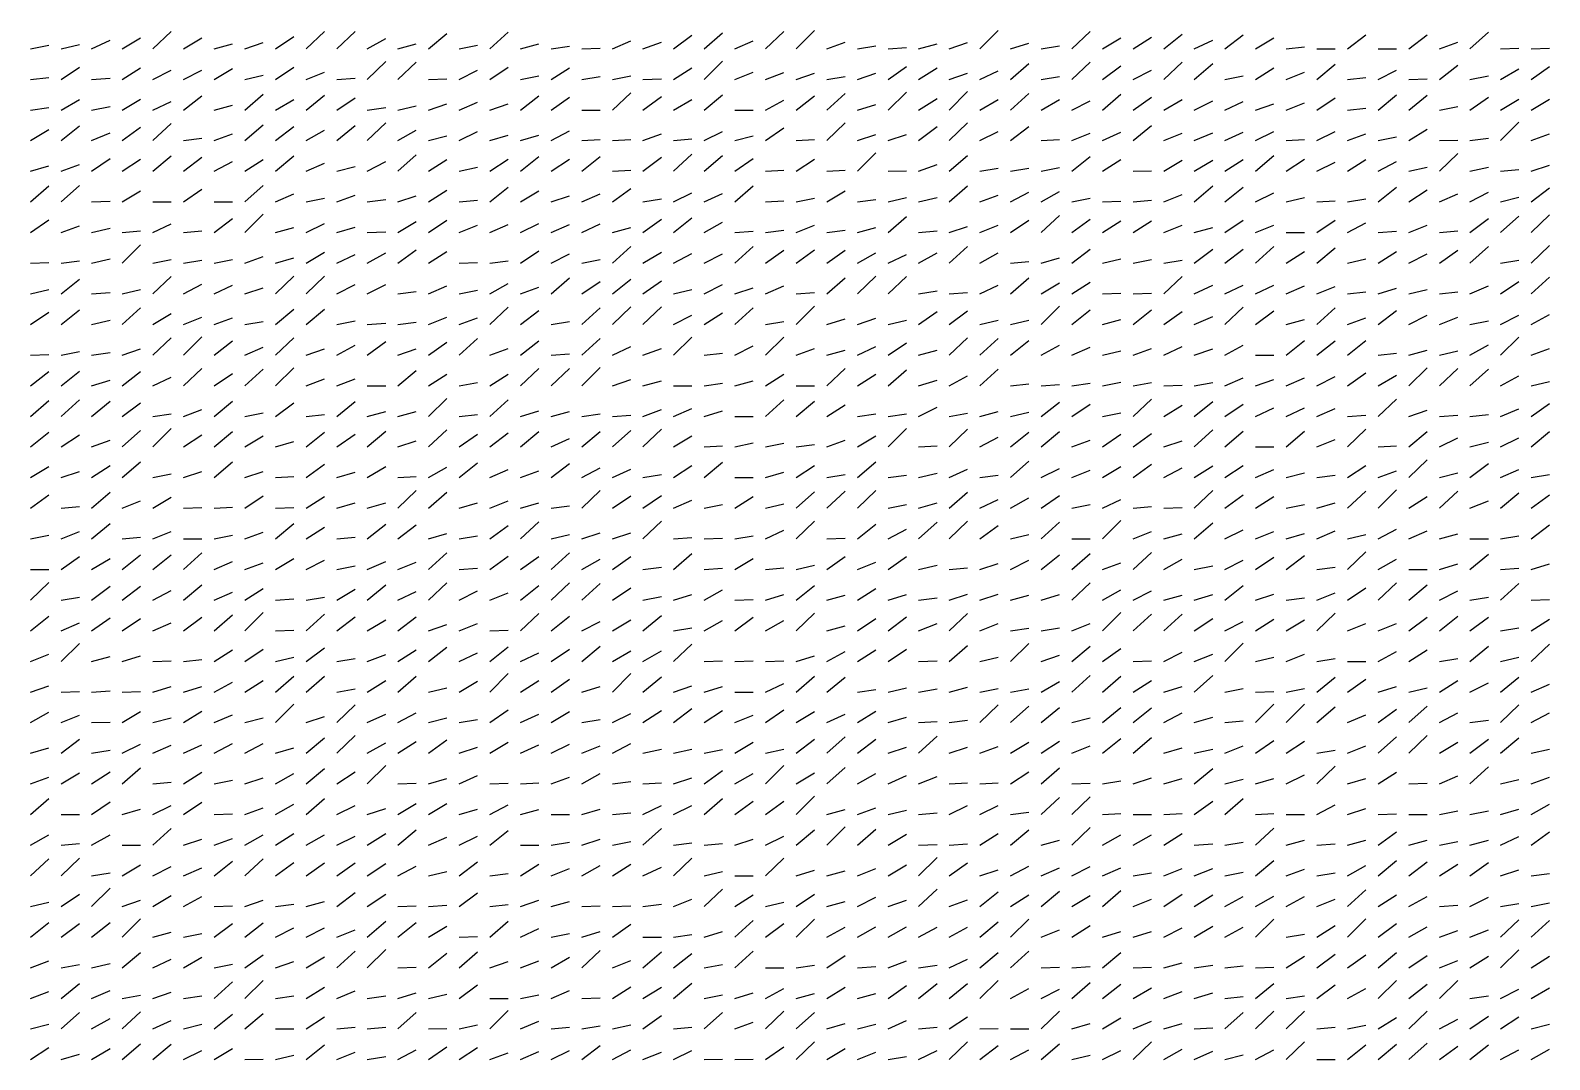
# Model space of a CAD drawing. Header units: metres. Extents: x -2 to 998, y 0 to 1382.
# Drawn here: x 245 to 493, y 0 to 168 of the extents above; entities that cross this region are included whole.
import ezdxf

# ---------------------------------------------------------------- set-up
doc = ezdxf.new("R2010")
doc.units = ezdxf.units.M

msp = doc.modelspace()

# ---------------------------------------------------------------- linework, layer by layer
for p, q in [((255, 165), (258, 166.4)), ((260, 165), (263, 166.8)), ((265, 165), (268, 167.8)), ((270, 165), (273, 166.8)), ((285, 165), (288, 167)), ((290, 165), (293, 167.8)), ((295, 165), (298, 167.8)), ((300, 165), (303, 166.7)), ((310, 165), (313, 167.5)), ((320, 165), (323, 167.7)), ((340, 165), (343, 166.3)), ((350, 165), (353, 167.2)), ((355, 165), (358, 167.6)), ((360, 165), (363, 166.3)), ((365, 165), (368, 167.8)), ((370, 165), (373, 168)), ((400, 165), (403, 168)), ((415, 165), (418, 167.8)), ((420, 165), (423, 166.8)), ((425, 165), (428, 166.9)), ((430, 165), (433, 167.4)), ((435, 165), (438, 166.4)), ((440, 165), (443, 167.3)), ((445, 165), (448, 166.8)), ((460, 165), (463, 167.3)), ((470, 165), (473, 167.3)), ((480, 165), (483, 167.7)), ((245, 165), (248, 165.6)), ((250, 165), (253, 165.7)), ((275, 165), (278, 165.8)), ((280, 165), (283, 166)), ((305, 165), (308, 165.8)), ((315, 165), (318, 165.6)), ((325, 165), (328, 165.8)), ((330, 165), (333, 165.4)), ((335, 165), (338, 165.1)), ((345, 165), (348, 166.1)), ((375, 165), (378, 166.1)), ((380, 165), (383, 165.5)), ((385, 165), (388, 165.2)), ((390, 165), (393, 165.8)), ((395, 165), (398, 166)), ((405, 165), (408, 165.9)), ((410, 165), (413, 165.5)), ((450, 165), (453, 165.3)), ((455, 165), (458, 165)), ((465, 165), (468, 165)), ((475, 165), (478, 166.1)), ((485, 165), (488, 165.1)), ((490, 165), (493, 165.1)), ((250, 160), (253, 162)), ((260, 160), (263, 161.9)), ((265, 160), (268, 161.5)), ((270, 160), (273, 161.5)), ((275, 160), (278, 161.8)), ((285, 160), (288, 162)), ((290, 160), (293, 161.2)), ((300, 160), (303, 162.9)), ((305, 160), (308, 162.8)), ((315, 160), (318, 161.5)), ((320, 160), (323, 162)), ((330, 160), (333, 161.9)), ((350, 160), (353, 161.9)), ((355, 160), (358, 163)), ((360, 160), (363, 161.2)), ((385, 160), (388, 162.1)), ((390, 160), (393, 161.9)), ((400, 160), (403, 161.4)), ((405, 160), (408, 162.6)), ((415, 160), (418, 162.8)), ((420, 160), (423, 162.2)), ((425, 160), (428, 161.5)), ((430, 160), (433, 162.8)), ((435, 160), (438, 162.6)), ((445, 160), (448, 161.9)), ((450, 160), (453, 161.2)), ((455, 160), (458, 162.5)), ((465, 160), (468, 161.5)), ((475, 160), (478, 162.3)), ((485, 160), (488, 161.7)), ((490, 160), (493, 162.1)), ((245, 160), (248, 160.3)), ((255, 160), (258, 160.2)), ((280, 160), (283, 160.7)), ((295, 160), (298, 160.2)), ((310, 160), (313, 160.1)), ((325, 160), (328, 160.6)), ((335, 160), (338, 160.5)), ((340, 160), (343, 160.6)), ((345, 160), (348, 160.1)), ((365, 160), (368, 161.1)), ((370, 160), (373, 161)), ((375, 160), (378, 160.5)), ((380, 160), (383, 161)), ((395, 160), (398, 161)), ((410, 160), (413, 160.5)), ((440, 160), (443, 160.6)), ((460, 160), (463, 160.3)), ((470, 160), (473, 160.1)), ((480, 160), (483, 160.6)), ((250, 155), (253, 156.7)), ((260, 155), (263, 156.8)), ((265, 155), (268, 156.4)), ((270, 155), (273, 157.3)), ((280, 155), (283, 157.6)), ((285, 155), (288, 156.7)), ((290, 155), (293, 157.4)), ((295, 155), (298, 157)), ((315, 155), (318, 156.3)), ((325, 155), (328, 157.3)), ((330, 155), (333, 157.1)), ((340, 155), (343, 157.8)), ((345, 155), (348, 157.2)), ((350, 155), (353, 156.7)), ((355, 155), (358, 157.5)), ((365, 155), (368, 156.6)), ((370, 155), (373, 157.3)), ((375, 155), (378, 157.7)), ((385, 155), (388, 157.9)), ((390, 155), (393, 156.9)), ((395, 155), (398, 158)), ((400, 155), (403, 156.7)), ((405, 155), (408, 157.7)), ((410, 155), (413, 156.7)), ((415, 155), (418, 156.5)), ((420, 155), (423, 157.6)), ((425, 155), (428, 157.1)), ((430, 155), (433, 156.7)), ((435, 155), (438, 156.5)), ((440, 155), (443, 156.4)), ((455, 155), (458, 157)), ((465, 155), (468, 157.5)), ((470, 155), (473, 157.4)), ((480, 155), (483, 157.1)), ((485, 155), (488, 156.8)), ((490, 155), (493, 156.8)), ((245, 155), (248, 155.4)), ((255, 155), (258, 155.6)), ((275, 155), (278, 155.8)), ((300, 155), (303, 155.4)), ((305, 155), (308, 155.7)), ((310, 155), (313, 156)), ((320, 155), (323, 156)), ((335, 155), (338, 155)), ((360, 155), (363, 155)), ((380, 155), (383, 155.9)), ((445, 155), (448, 156)), ((450, 155), (453, 156.2)), ((460, 155), (463, 155.3)), ((475, 155), (478, 155.6)), ((245, 150), (248, 151.8)), ((250, 150), (253, 152.4)), ((255, 150), (258, 151.3)), ((260, 150), (263, 152.2)), ((265, 150), (268, 152.8)), ((280, 150), (283, 152.6)), ((285, 150), (288, 152.3)), ((290, 150), (293, 151.7)), ((295, 150), (298, 152.5)), ((300, 150), (303, 152.9)), ((305, 150), (308, 151.7)), ((315, 150), (318, 151.5)), ((330, 150), (333, 151.6)), ((355, 150), (358, 151.5)), ((365, 150), (368, 152.1)), ((375, 150), (378, 152.9)), ((390, 150), (393, 152.3)), ((395, 150), (398, 152.9)), ((400, 150), (403, 151.5)), ((405, 150), (408, 152.3)), ((420, 150), (423, 151.4)), ((425, 150), (428, 152.5)), ((435, 150), (438, 151.3)), ((440, 150), (443, 151.4)), ((445, 150), (448, 151.5)), ((455, 150), (458, 151.5)), ((470, 150), (473, 151.9)), ((485, 150), (488, 153)), ((270, 150), (273, 150.4)), ((275, 150), (278, 151.1)), ((310, 150), (313, 150.8)), ((320, 150), (323, 150.9)), ((325, 150), (328, 150.9)), ((335, 150), (338, 150.2)), ((340, 150), (343, 150.2)), ((345, 150), (348, 151.1)), ((350, 150), (353, 150.3)), ((360, 150), (363, 150.8)), ((370, 150), (373, 150.2)), ((380, 150), (383, 151)), ((385, 150), (388, 151)), ((410, 150), (413, 150.2)), ((415, 150), (418, 151.2)), ((430, 150), (433, 151.2)), ((450, 150), (453, 150.2)), ((460, 150), (463, 151.1)), ((465, 150), (468, 150.6)), ((475, 150), (478, 150.1)), ((480, 150), (483, 150.4)), ((490, 150), (493, 151.1)), ((255, 145), (258, 147.1)), ((260, 145), (263, 147)), ((265, 145), (268, 147.5)), ((270, 145), (273, 147.3)), ((275, 145), (278, 146.6)), ((280, 145), (283, 146.9)), ((285, 145), (288, 147.5)), ((300, 145), (303, 146.6)), ((305, 145), (308, 147.7)), ((310, 145), (313, 146.9)), ((320, 145), (323, 147)), ((325, 145), (328, 147.4)), ((330, 145), (333, 147)), ((335, 145), (338, 147.4)), ((345, 145), (348, 147.3)), ((350, 145), (353, 147.8)), ((355, 145), (358, 147.6)), ((360, 145), (363, 147.1)), ((370, 145), (373, 147)), ((380, 145), (383, 148)), ((395, 145), (398, 147.6)), ((415, 145), (418, 147.4)), ((420, 145), (423, 146.9)), ((430, 145), (433, 146.8)), ((435, 145), (438, 146.8)), ((440, 145), (443, 146.9)), ((445, 145), (448, 147.6)), ((450, 145), (453, 147)), ((455, 145), (458, 146.5)), ((460, 145), (463, 146.9)), ((465, 145), (468, 146.6)), ((475, 145), (478, 147.9)), ((245, 145), (248, 145.9)), ((250, 145), (253, 146.1)), ((290, 145), (293, 146.3)), ((295, 145), (298, 145.8)), ((315, 145), (318, 145.7)), ((340, 145), (343, 145.2)), ((365, 145), (368, 145.2)), ((375, 145), (378, 145.2)), ((385, 145), (388, 145.1)), ((390, 145), (393, 146.1)), ((400, 145), (403, 145.5)), ((405, 145), (408, 145.5)), ((410, 145), (413, 145.6)), ((425, 145), (428, 145.1)), ((470, 145), (473, 145.7)), ((480, 145), (483, 145.7)), ((485, 145), (488, 145.3)), ((490, 145), (493, 146)), ((245, 140), (248, 142.6)), ((250, 140), (253, 142.7)), ((260, 140), (263, 141.8)), ((270, 140), (273, 142.1)), ((280, 140), (283, 142.7)), ((310, 140), (313, 141.9)), ((320, 140), (323, 142.4)), ((325, 140), (328, 141.8)), ((340, 140), (343, 142.2)), ((350, 140), (353, 141.5)), ((355, 140), (358, 141.4)), ((360, 140), (363, 142.6)), ((375, 140), (378, 141.8)), ((395, 140), (398, 142.6)), ((405, 140), (408, 141.6)), ((410, 140), (413, 141.7)), ((435, 140), (438, 142.6)), ((440, 140), (443, 142.4)), ((445, 140), (448, 141.5)), ((465, 140), (468, 142.4)), ((470, 140), (473, 142)), ((480, 140), (483, 141.6)), ((490, 140), (493, 142.3)), ((255, 140), (258, 140.1)), ((265, 140), (268, 140)), ((275, 140), (278, 140)), ((285, 140), (288, 141.3)), ((290, 140), (293, 140.6)), ((295, 140), (298, 141.1)), ((300, 140), (303, 140.4)), ((305, 140), (308, 141)), ((315, 140), (318, 140.3)), ((330, 140), (333, 141)), ((335, 140), (338, 141.3)), ((345, 140), (348, 140.5)), ((365, 140), (368, 140.2)), ((370, 140), (373, 140.6)), ((380, 140), (383, 140.4)), ((385, 140), (388, 140.7)), ((390, 140), (393, 140.7)), ((400, 140), (403, 141.1)), ((415, 140), (418, 140.6)), ((420, 140), (423, 140.1)), ((425, 140), (428, 140.3)), ((430, 140), (433, 141.2)), ((450, 140), (453, 140.7)), ((455, 140), (458, 140.2)), ((460, 140), (463, 140.5)), ((475, 140), (478, 141.3)), ((485, 140), (488, 140.8)), ((245, 135), (248, 137.1)), ((265, 135), (268, 136.4)), ((275, 135), (278, 137.3)), ((280, 135), (283, 138)), ((290, 135), (293, 136.5)), ((305, 135), (308, 136.8)), ((310, 135), (313, 137)), ((325, 135), (328, 136.5)), ((335, 135), (338, 136.4)), ((345, 135), (348, 137.2)), ((350, 135), (353, 137.4)), ((355, 135), (358, 136.7)), ((385, 135), (388, 137.6)), ((405, 135), (408, 137)), ((410, 135), (413, 137.8)), ((415, 135), (418, 137.2)), ((420, 135), (423, 136.9)), ((425, 135), (428, 136.9)), ((440, 135), (443, 137)), ((455, 135), (458, 137)), ((460, 135), (463, 136.6)), ((480, 135), (483, 137.3)), ((485, 135), (488, 137.7)), ((490, 135), (493, 137.9)), ((250, 135), (253, 136.1)), ((255, 135), (258, 135.7)), ((260, 135), (263, 135.3)), ((270, 135), (273, 135.3)), ((285, 135), (288, 135.8)), ((295, 135), (298, 135.9)), ((300, 135), (303, 135.1)), ((315, 135), (318, 136.2)), ((320, 135), (323, 136.3)), ((330, 135), (333, 136.3)), ((340, 135), (343, 135.8)), ((360, 135), (363, 135.2)), ((365, 135), (368, 135.4)), ((370, 135), (373, 136.2)), ((375, 135), (378, 135.4)), ((380, 135), (383, 135.8)), ((390, 135), (393, 135.3)), ((395, 135), (398, 136)), ((400, 135), (403, 136.2)), ((430, 135), (433, 136.2)), ((435, 135), (438, 135.8)), ((445, 135), (448, 136.2)), ((450, 135), (453, 135)), ((465, 135), (468, 135.2)), ((470, 135), (473, 136.2)), ((475, 135), (478, 135.3)), ((260, 130), (263, 133)), ((290, 130), (293, 131.8)), ((300, 130), (303, 131.7)), ((305, 130), (308, 132.2)), ((310, 130), (313, 131.9)), ((325, 130), (328, 132)), ((330, 130), (333, 131.5)), ((340, 130), (343, 132.7)), ((345, 130), (348, 131.8)), ((350, 130), (353, 131.6)), ((355, 130), (358, 131.5)), ((360, 130), (363, 132.7)), ((365, 130), (368, 132.1)), ((370, 130), (373, 132.2)), ((375, 130), (378, 132.1)), ((380, 130), (383, 131.7)), ((390, 130), (393, 131.7)), ((395, 130), (398, 132.7)), ((400, 130), (403, 131.7)), ((415, 130), (418, 132.3)), ((435, 130), (438, 132.3)), ((440, 130), (443, 132.3)), ((445, 130), (448, 132.7)), ((450, 130), (453, 131.9)), ((455, 130), (458, 132.5)), ((465, 130), (468, 131.9)), ((470, 130), (473, 131.5)), ((475, 130), (478, 132.1)), ((480, 130), (483, 132.7)), ((490, 130), (493, 132.9)), ((245, 130), (248, 130.1)), ((250, 130), (253, 130.4)), ((255, 130), (258, 130.7)), ((265, 130), (268, 130.6)), ((270, 130), (273, 130.5)), ((275, 130), (278, 130.6)), ((280, 130), (283, 131.1)), ((285, 130), (288, 130.9)), ((295, 130), (298, 131.4)), ((315, 130), (318, 130.1)), ((320, 130), (323, 130.4)), ((335, 130), (338, 130.6)), ((385, 130), (388, 131.4)), ((405, 130), (408, 130.3)), ((410, 130), (413, 130.9)), ((420, 130), (423, 130.7)), ((425, 130), (428, 130.6)), ((430, 130), (433, 130.5)), ((460, 130), (463, 130.7)), ((485, 130), (488, 130.5)), ((250, 125), (253, 127.4)), ((265, 125), (268, 127.8)), ((270, 125), (273, 126.6)), ((285, 125), (288, 127.9)), ((290, 125), (293, 127.9)), ((295, 125), (298, 126.5)), ((300, 125), (303, 126.5)), ((320, 125), (323, 126.7)), ((330, 125), (333, 127.6)), ((335, 125), (338, 127)), ((340, 125), (343, 127.4)), ((345, 125), (348, 127.1)), ((355, 125), (358, 126.5)), ((375, 125), (378, 127.6)), ((380, 125), (383, 127.9)), ((385, 125), (388, 127.8)), ((405, 125), (408, 127.6)), ((410, 125), (413, 126.8)), ((415, 125), (418, 126.9)), ((430, 125), (433, 127.8)), ((485, 125), (488, 127)), ((490, 125), (493, 127.7)), ((245, 125), (248, 125.7)), ((255, 125), (258, 125.2)), ((260, 125), (263, 125.7)), ((275, 125), (278, 126.4)), ((280, 125), (283, 126)), ((305, 125), (308, 125.4)), ((310, 125), (313, 126.3)), ((315, 125), (318, 125.6)), ((325, 125), (328, 126.1)), ((350, 125), (353, 125.7)), ((360, 125), (363, 126)), ((365, 125), (368, 126.3)), ((370, 125), (373, 125.2)), ((390, 125), (393, 125.5)), ((395, 125), (398, 125.2)), ((400, 125), (403, 126.4)), ((420, 125), (423, 125.1)), ((425, 125), (428, 125.1)), ((435, 125), (438, 126.4)), ((440, 125), (443, 126.4)), ((445, 125), (448, 126.4)), ((450, 125), (453, 126.3)), ((455, 125), (458, 126.2)), ((460, 125), (463, 125.3)), ((465, 125), (468, 125.9)), ((470, 125), (473, 125.7)), ((475, 125), (478, 125.3)), ((480, 125), (483, 126.3)), ((245, 120), (248, 122)), ((250, 120), (253, 122.4)), ((260, 120), (263, 122.7)), ((265, 120), (268, 121.8)), ((285, 120), (288, 122.5)), ((290, 120), (293, 122.5)), ((320, 120), (323, 122.8)), ((325, 120), (328, 122.3)), ((335, 120), (338, 122.7)), ((340, 120), (343, 122.9)), ((345, 120), (348, 122.9)), ((355, 120), (358, 121.9)), ((360, 120), (363, 122.7)), ((370, 120), (373, 123)), ((390, 120), (393, 122.1)), ((395, 120), (398, 122.2)), ((410, 120), (413, 123)), ((415, 120), (418, 122.4)), ((425, 120), (428, 122.4)), ((430, 120), (433, 122.1)), ((440, 120), (443, 122.8)), ((445, 120), (448, 122.2)), ((455, 120), (458, 122.7)), ((465, 120), (468, 122.3)), ((490, 120), (493, 121.6)), ((255, 120), (258, 120.7)), ((270, 120), (273, 121.2)), ((275, 120), (278, 121.1)), ((280, 120), (283, 120.5)), ((295, 120), (298, 120.6)), ((300, 120), (303, 120.2)), ((305, 120), (308, 120.4)), ((310, 120), (313, 121.2)), ((315, 120), (318, 121.1)), ((330, 120), (333, 120.5)), ((350, 120), (353, 121.5)), ((365, 120), (368, 120.5)), ((375, 120), (378, 120.9)), ((380, 120), (383, 121)), ((385, 120), (388, 120.7)), ((400, 120), (403, 120.7)), ((405, 120), (408, 120.7)), ((420, 120), (423, 120.8)), ((435, 120), (438, 121.3)), ((450, 120), (453, 120.8)), ((460, 120), (463, 121.1)), ((470, 120), (473, 121.5)), ((475, 120), (478, 121.2)), ((480, 120), (483, 120.6)), ((485, 120), (488, 121.5)), ((265, 115), (268, 117.8)), ((270, 115), (273, 118)), ((275, 115), (278, 117.3)), ((285, 115), (288, 117.8)), ((295, 115), (298, 116.6)), ((300, 115), (303, 117.2)), ((310, 115), (313, 117.1)), ((315, 115), (318, 117.7)), ((325, 115), (328, 117.3)), ((335, 115), (338, 117.7)), ((350, 115), (353, 117.9)), ((365, 115), (368, 117.9)), ((385, 115), (388, 117)), ((395, 115), (398, 117.8)), ((400, 115), (403, 117.7)), ((405, 115), (408, 117.4)), ((410, 115), (413, 116.6)), ((440, 115), (443, 116.6)), ((450, 115), (453, 117.4)), ((455, 115), (458, 117.3)), ((460, 115), (463, 117.4)), ((480, 115), (483, 116.7)), ((485, 115), (488, 117.9)), ((245, 115), (248, 115.1)), ((250, 115), (253, 115.6)), ((255, 115), (258, 115.4)), ((260, 115), (263, 116)), ((280, 115), (283, 116.3)), ((290, 115), (293, 116)), ((305, 115), (308, 116)), ((320, 115), (323, 116.1)), ((330, 115), (333, 115.2)), ((340, 115), (343, 116.4)), ((345, 115), (348, 116.1)), ((355, 115), (358, 115.3)), ((360, 115), (363, 116.5)), ((370, 115), (373, 116.1)), ((375, 115), (378, 115.8)), ((380, 115), (383, 116.4)), ((390, 115), (393, 115.8)), ((415, 115), (418, 116.3)), ((420, 115), (423, 115.7)), ((425, 115), (428, 116.1)), ((430, 115), (433, 116.4)), ((435, 115), (438, 116)), ((445, 115), (448, 115)), ((465, 115), (468, 115.3)), ((470, 115), (473, 115.8)), ((475, 115), (478, 115.7)), ((490, 115), (493, 116.1)), ((245, 110), (248, 112.3)), ((250, 110), (253, 112.4)), ((260, 110), (263, 112.3)), ((270, 110), (273, 112.8)), ((275, 110), (278, 112)), ((280, 110), (283, 112.7)), ((285, 110), (288, 112.9)), ((305, 110), (308, 112.5)), ((310, 110), (313, 111.9)), ((320, 110), (323, 111.9)), ((325, 110), (328, 112.8)), ((330, 110), (333, 112.8)), ((335, 110), (338, 113)), ((365, 110), (368, 111.9)), ((375, 110), (378, 112.8)), ((380, 110), (383, 111.9)), ((385, 110), (388, 112.6)), ((395, 110), (398, 111.6)), ((400, 110), (403, 112.7)), ((460, 110), (463, 112.1)), ((465, 110), (468, 111.7)), ((470, 110), (473, 112.9)), ((475, 110), (478, 112.8)), ((480, 110), (483, 112.7)), ((485, 110), (488, 111.6)), ((255, 110), (258, 110.9)), ((265, 110), (268, 111.4)), ((290, 110), (293, 111.1)), ((295, 110), (298, 111.1)), ((300, 110), (303, 110)), ((315, 110), (318, 110.5)), ((340, 110), (343, 111)), ((345, 110), (348, 110.8)), ((350, 110), (353, 110)), ((355, 110), (358, 110.4)), ((360, 110), (363, 110.8)), ((370, 110), (373, 110)), ((390, 110), (393, 110.9)), ((405, 110), (408, 110.3)), ((410, 110), (413, 110.2)), ((415, 110), (418, 110.4)), ((420, 110), (423, 110.6)), ((425, 110), (428, 110.5)), ((430, 110), (433, 110.1)), ((435, 110), (438, 110.5)), ((440, 110), (443, 111.3)), ((445, 110), (448, 111)), ((450, 110), (453, 111.3)), ((455, 110), (458, 111.5)), ((490, 110), (493, 110.7)), ((245, 105), (248, 107.6)), ((250, 105), (253, 107.7)), ((255, 105), (258, 107.5)), ((260, 105), (263, 107.2)), ((275, 105), (278, 107.5)), ((285, 105), (288, 107.2)), ((295, 105), (298, 107.4)), ((310, 105), (313, 107.9)), ((320, 105), (323, 107.7)), ((365, 105), (368, 107.7)), ((370, 105), (373, 107.5)), ((375, 105), (378, 106.9)), ((410, 105), (413, 107.3)), ((415, 105), (418, 107)), ((425, 105), (428, 107.8)), ((430, 105), (433, 106.8)), ((435, 105), (438, 107.4)), ((440, 105), (443, 107)), ((465, 105), (468, 107.8)), ((490, 105), (493, 107.1)), ((265, 105), (268, 105.4)), ((270, 105), (273, 106.1)), ((280, 105), (283, 105.6)), ((290, 105), (293, 105.3)), ((300, 105), (303, 105.8)), ((305, 105), (308, 105.8)), ((315, 105), (318, 105.3)), ((325, 105), (328, 105.9)), ((330, 105), (333, 105.8)), ((335, 105), (338, 105.4)), ((340, 105), (343, 105.2)), ((345, 105), (348, 106.1)), ((350, 105), (353, 106.3)), ((355, 105), (358, 105.9)), ((360, 105), (363, 105)), ((380, 105), (383, 105.4)), ((385, 105), (388, 105.4)), ((390, 105), (393, 106.5)), ((395, 105), (398, 105.5)), ((400, 105), (403, 105.8)), ((405, 105), (408, 105.7)), ((420, 105), (423, 105.6)), ((445, 105), (448, 106.4)), ((450, 105), (453, 106.4)), ((455, 105), (458, 106.3)), ((460, 105), (463, 105.2)), ((470, 105), (473, 106)), ((475, 105), (478, 105.2)), ((480, 105), (483, 105.3)), ((485, 105), (488, 106.2)), ((245, 100), (248, 102.4)), ((250, 100), (253, 102)), ((260, 100), (263, 102.7)), ((265, 100), (268, 103)), ((270, 100), (273, 102)), ((275, 100), (278, 102.5)), ((280, 100), (283, 101.8)), ((290, 100), (293, 102.4)), ((295, 100), (298, 102.1)), ((300, 100), (303, 102.6)), ((310, 100), (313, 102.8)), ((315, 100), (318, 102.1)), ((320, 100), (323, 102.3)), ((325, 100), (328, 102.5)), ((335, 100), (338, 102.5)), ((340, 100), (343, 102.7)), ((345, 100), (348, 102.9)), ((350, 100), (353, 101.8)), ((380, 100), (383, 101.8)), ((385, 100), (388, 103)), ((395, 100), (398, 102.9)), ((405, 100), (408, 102.4)), ((410, 100), (413, 102.5)), ((420, 100), (423, 102.1)), ((425, 100), (428, 102.2)), ((435, 100), (438, 102.8)), ((440, 100), (443, 102.6)), ((450, 100), (453, 102.6)), ((460, 100), (463, 102.9)), ((470, 100), (473, 102.5)), ((490, 100), (493, 102.5)), ((255, 100), (258, 101.1)), ((285, 100), (288, 100.9)), ((305, 100), (308, 101)), ((330, 100), (333, 101.4)), ((355, 100), (358, 100.2)), ((360, 100), (363, 100.7)), ((365, 100), (368, 100.6)), ((370, 100), (373, 100.4)), ((375, 100), (378, 101.1)), ((390, 100), (393, 100.2)), ((400, 100), (403, 101.6)), ((415, 100), (418, 101.1)), ((430, 100), (433, 101)), ((445, 100), (448, 100)), ((455, 100), (458, 101.2)), ((465, 100), (468, 100.2)), ((475, 100), (478, 101.5)), ((480, 100), (483, 100.8)), ((485, 100), (488, 101.5)), ((245, 95), (248, 96.8)), ((255, 95), (258, 97)), ((260, 95), (263, 97.6)), ((275, 95), (278, 97.6)), ((290, 95), (293, 97.2)), ((300, 95), (303, 96.8)), ((315, 95), (318, 97.4)), ((330, 95), (333, 97.3)), ((350, 95), (353, 97)), ((355, 95), (358, 97.5)), ((370, 95), (373, 97)), ((380, 95), (383, 97.6)), ((405, 95), (408, 97.7)), ((420, 95), (423, 96.8)), ((425, 95), (428, 97.2)), ((435, 95), (438, 96.9)), ((440, 95), (443, 97)), ((460, 95), (463, 97)), ((470, 95), (473, 97.9)), ((480, 95), (483, 97.3)), ((250, 95), (253, 96)), ((265, 95), (268, 95.6)), ((270, 95), (273, 96)), ((280, 95), (283, 96)), ((285, 95), (288, 95.2)), ((295, 95), (298, 95.9)), ((305, 95), (308, 95.2)), ((310, 95), (313, 96.7)), ((320, 95), (323, 96.3)), ((325, 95), (328, 96.1)), ((335, 95), (338, 96.6)), ((340, 95), (343, 96.4)), ((345, 95), (348, 95.5)), ((360, 95), (363, 95)), ((365, 95), (368, 95.9)), ((375, 95), (378, 95.5)), ((385, 95), (388, 95.4)), ((390, 95), (393, 95.7)), ((395, 95), (398, 96.4)), ((400, 95), (403, 95.4)), ((410, 95), (413, 96.5)), ((415, 95), (418, 96.2)), ((430, 95), (433, 96.6)), ((445, 95), (448, 96.3)), ((450, 95), (453, 95.8)), ((455, 95), (458, 95.4)), ((465, 95), (468, 96.1)), ((475, 95), (478, 95.8)), ((485, 95), (488, 96.3)), ((490, 95), (493, 95.5)), ((245, 90), (248, 92.2)), ((255, 90), (258, 92.6)), ((265, 90), (268, 91.8)), ((280, 90), (283, 92)), ((290, 90), (293, 91.9)), ((305, 90), (308, 92.9)), ((310, 90), (313, 92.6)), ((335, 90), (338, 92.9)), ((340, 90), (343, 92)), ((345, 90), (348, 92.1)), ((360, 90), (363, 91.9)), ((370, 90), (373, 92.7)), ((375, 90), (378, 92.8)), ((380, 90), (383, 92.9)), ((395, 90), (398, 92.6)), ((410, 90), (413, 92.1)), ((435, 90), (438, 92.9)), ((440, 90), (443, 92.2)), ((445, 90), (448, 91.9)), ((460, 90), (463, 92.8)), ((465, 90), (468, 93)), ((470, 90), (473, 91.9)), ((475, 90), (478, 92.8)), ((485, 90), (488, 92.5)), ((490, 90), (493, 92.2)), ((250, 90), (253, 90.3)), ((260, 90), (263, 91.2)), ((270, 90), (273, 90.1)), ((275, 90), (278, 90.2)), ((285, 90), (288, 90.1)), ((295, 90), (298, 90.9)), ((300, 90), (303, 90.9)), ((315, 90), (318, 90.9)), ((320, 90), (323, 91.2)), ((325, 90), (328, 90.9)), ((330, 90), (333, 90.4)), ((350, 90), (353, 91.3)), ((355, 90), (358, 90.6)), ((365, 90), (368, 90.7)), ((385, 90), (388, 90.6)), ((390, 90), (393, 90.9)), ((400, 90), (403, 91.4)), ((405, 90), (408, 91.7)), ((415, 90), (418, 90.6)), ((420, 90), (423, 91.4)), ((425, 90), (428, 90.3)), ((430, 90), (433, 90.1)), ((450, 90), (453, 90.6)), ((455, 90), (458, 90.9)), ((480, 90), (483, 91.2)), ((255, 85), (258, 87.5)), ((285, 85), (288, 87.5)), ((290, 85), (293, 86.9)), ((300, 85), (303, 87.4)), ((305, 85), (308, 87.3)), ((320, 85), (323, 87.2)), ((325, 85), (328, 87.8)), ((345, 85), (348, 87.9)), ((370, 85), (373, 87.9)), ((380, 85), (383, 87.4)), ((390, 85), (393, 87.7)), ((395, 85), (398, 87.9)), ((400, 85), (403, 87.2)), ((410, 85), (413, 87.7)), ((420, 85), (423, 88)), ((435, 85), (438, 87.6)), ((490, 85), (493, 87.3)), ((245, 85), (248, 85.6)), ((250, 85), (253, 86.2)), ((260, 85), (263, 85.3)), ((265, 85), (268, 86.2)), ((270, 85), (273, 85)), ((275, 85), (278, 85.6)), ((280, 85), (283, 86.1)), ((295, 85), (298, 85.3)), ((310, 85), (313, 85.9)), ((315, 85), (318, 85.5)), ((330, 85), (333, 85.7)), ((335, 85), (338, 86)), ((340, 85), (343, 86)), ((350, 85), (353, 85.2)), ((355, 85), (358, 85.1)), ((360, 85), (363, 85.5)), ((365, 85), (368, 86.4)), ((375, 85), (378, 85.1)), ((385, 85), (388, 86.6)), ((405, 85), (408, 85.7)), ((415, 85), (418, 85)), ((425, 85), (428, 86.2)), ((430, 85), (433, 85.8)), ((440, 85), (443, 86.5)), ((445, 85), (448, 86.2)), ((450, 85), (453, 85.9)), ((455, 85), (458, 86.3)), ((460, 85), (463, 85.7)), ((465, 85), (468, 86.6)), ((470, 85), (473, 86.3)), ((475, 85), (478, 85.8)), ((480, 85), (483, 85)), ((485, 85), (488, 85.5)), ((250, 80), (253, 82.1)), ((260, 80), (263, 82.4)), ((265, 80), (268, 82.4)), ((270, 80), (273, 82.7)), ((310, 80), (313, 82.7)), ((320, 80), (323, 82.2)), ((325, 80), (328, 82.1)), ((330, 80), (333, 82.7)), ((340, 80), (343, 82.1)), ((350, 80), (353, 82.6)), ((375, 80), (378, 82.1)), ((385, 80), (388, 82.1)), ((410, 80), (413, 82.4)), ((415, 80), (418, 82.6)), ((425, 80), (428, 82.8)), ((445, 80), (448, 82)), ((450, 80), (453, 82.3)), ((460, 80), (463, 82.9)), ((480, 80), (483, 82.5)), ((245, 80), (248, 80)), ((255, 80), (258, 81.8)), ((275, 80), (278, 81.3)), ((280, 80), (283, 81.1)), ((285, 80), (288, 81.8)), ((290, 80), (293, 81.5)), ((295, 80), (298, 80.6)), ((300, 80), (303, 81.3)), ((305, 80), (308, 81.2)), ((315, 80), (318, 80.2)), ((335, 80), (338, 81.7)), ((345, 80), (348, 80.4)), ((355, 80), (358, 80.2)), ((360, 80), (363, 81.8)), ((365, 80), (368, 80.3)), ((370, 80), (373, 80.7)), ((380, 80), (383, 81.2)), ((390, 80), (393, 80.7)), ((395, 80), (398, 80.3)), ((400, 80), (403, 81)), ((405, 80), (408, 81.5)), ((420, 80), (423, 81.1)), ((430, 80), (433, 81.7)), ((435, 80), (438, 80.6)), ((440, 80), (443, 81.5)), ((455, 80), (458, 80.4)), ((465, 80), (468, 81.7)), ((470, 80), (473, 80)), ((475, 80), (478, 80.9)), ((485, 80), (488, 80.2)), ((490, 80), (493, 80.9)), ((245, 75), (248, 77.9)), ((255, 75), (258, 77.3)), ((260, 75), (263, 77.3)), ((270, 75), (273, 77.5)), ((280, 75), (283, 76.9)), ((300, 75), (303, 77.5)), ((310, 75), (313, 77.8)), ((325, 75), (328, 77.4)), ((330, 75), (333, 77.8)), ((335, 75), (338, 77.7)), ((340, 75), (343, 77)), ((370, 75), (373, 77.4)), ((380, 75), (383, 76.9)), ((415, 75), (418, 77.8)), ((440, 75), (443, 77.4)), ((460, 75), (463, 77)), ((465, 75), (468, 77.8)), ((470, 75), (473, 77.5)), ((485, 75), (488, 77.7)), ((250, 75), (253, 75.5)), ((265, 75), (268, 76.6)), ((275, 75), (278, 76.3)), ((285, 75), (288, 75.2)), ((290, 75), (293, 75.5)), ((295, 75), (298, 76.8)), ((305, 75), (308, 76.4)), ((315, 75), (318, 76.5)), ((320, 75), (323, 76.2)), ((345, 75), (348, 75.6)), ((350, 75), (353, 75.9)), ((355, 75), (358, 76.7)), ((360, 75), (363, 75.1)), ((365, 75), (368, 75.9)), ((375, 75), (378, 75.8)), ((385, 75), (388, 75.9)), ((390, 75), (393, 75.4)), ((395, 75), (398, 76)), ((400, 75), (403, 76)), ((405, 75), (408, 75.8)), ((410, 75), (413, 75.9)), ((420, 75), (423, 76.7)), ((425, 75), (428, 76.5)), ((430, 75), (433, 75.8)), ((435, 75), (438, 75.9)), ((445, 75), (448, 76)), ((450, 75), (453, 75.4)), ((455, 75), (458, 76.2)), ((475, 75), (478, 76.5)), ((480, 75), (483, 75.5)), ((490, 75), (493, 75.1)), ((245, 70), (248, 72.4)), ((255, 70), (258, 72.1)), ((260, 70), (263, 72)), ((270, 70), (273, 72.2)), ((275, 70), (278, 72.6)), ((280, 70), (283, 73)), ((290, 70), (293, 72.7)), ((295, 70), (298, 72.3)), ((305, 70), (308, 72.3)), ((325, 70), (328, 72.8)), ((330, 70), (333, 72.4)), ((345, 70), (348, 72.5)), ((360, 70), (363, 72.2)), ((370, 70), (373, 72.9)), ((380, 70), (383, 72)), ((385, 70), (388, 72.3)), ((395, 70), (398, 72.8)), ((420, 70), (423, 73)), ((425, 70), (428, 72.7)), ((430, 70), (433, 72.7)), ((435, 70), (438, 72)), ((455, 70), (458, 72.9)), ((470, 70), (473, 72.2)), ((475, 70), (478, 72.4)), ((480, 70), (483, 72.2)), ((250, 70), (253, 71.3)), ((265, 70), (268, 71.3)), ((285, 70), (288, 70.1)), ((300, 70), (303, 71.8)), ((310, 70), (313, 71)), ((315, 70), (318, 71.2)), ((320, 70), (323, 70.1)), ((335, 70), (338, 71.5)), ((340, 70), (343, 71.8)), ((350, 70), (353, 70.5)), ((355, 70), (358, 71.7)), ((365, 70), (368, 71.7)), ((375, 70), (378, 70.8)), ((390, 70), (393, 71.2)), ((400, 70), (403, 71.2)), ((405, 70), (408, 70.4)), ((410, 70), (413, 70.5)), ((415, 70), (418, 71.2)), ((440, 70), (443, 71.5)), ((445, 70), (448, 71.9)), ((450, 70), (453, 71.8)), ((460, 70), (463, 71.2)), ((465, 70), (468, 71.2)), ((485, 70), (488, 70.5)), ((490, 70), (493, 71.9)), ((250, 65), (253, 67.9)), ((280, 65), (283, 67)), ((290, 65), (293, 67.2)), ((310, 65), (313, 67.3)), ((320, 65), (323, 67.4)), ((330, 65), (333, 67)), ((335, 65), (338, 67.5)), ((350, 65), (353, 67.8)), ((385, 65), (388, 67)), ((395, 65), (398, 67.6)), ((405, 65), (408, 67.9)), ((415, 65), (418, 67.5)), ((420, 65), (423, 67.1)), ((440, 65), (443, 68)), ((480, 65), (483, 67.5)), ((490, 65), (493, 67.8)), ((245, 65), (248, 66.2)), ((255, 65), (258, 65.8)), ((260, 65), (263, 65.9)), ((265, 65), (268, 65.1)), ((270, 65), (273, 65.3)), ((275, 65), (278, 66.9)), ((285, 65), (288, 65.7)), ((295, 65), (298, 65.5)), ((300, 65), (303, 66.1)), ((305, 65), (308, 66.9)), ((315, 65), (318, 66.4)), ((325, 65), (328, 66.4)), ((340, 65), (343, 66.7)), ((345, 65), (348, 66.7)), ((355, 65), (358, 65.1)), ((360, 65), (363, 65.1)), ((365, 65), (368, 65.1)), ((370, 65), (373, 65.9)), ((375, 65), (378, 66.6)), ((380, 65), (383, 66.9)), ((390, 65), (393, 65.1)), ((400, 65), (403, 65.7)), ((410, 65), (413, 66)), ((425, 65), (428, 65.1)), ((430, 65), (433, 66.5)), ((435, 65), (438, 66.2)), ((445, 65), (448, 65.7)), ((450, 65), (453, 66.2)), ((455, 65), (458, 65.5)), ((460, 65), (463, 65)), ((465, 65), (468, 66.6)), ((470, 65), (473, 66.9)), ((475, 65), (478, 65.5)), ((485, 65), (488, 65.7)), ((285, 60), (288, 62.6)), ((290, 60), (293, 62.6)), ((305, 60), (308, 62.6)), ((320, 60), (323, 63)), ((330, 60), (333, 62.1)), ((340, 60), (343, 63)), ((345, 60), (348, 62.5)), ((370, 60), (373, 62.6)), ((375, 60), (378, 62.4)), ((415, 60), (418, 62.7)), ((420, 60), (423, 62.6)), ((435, 60), (438, 62.7)), ((455, 60), (458, 62.4)), ((460, 60), (463, 62.1)), ((485, 60), (488, 62.4)), ((245, 60), (248, 61)), ((250, 60), (253, 60.1)), ((255, 60), (258, 60.2)), ((260, 60), (263, 60.1)), ((265, 60), (268, 60.9)), ((270, 60), (273, 60.9)), ((275, 60), (278, 61.6)), ((280, 60), (283, 61.9)), ((295, 60), (298, 60.5)), ((300, 60), (303, 61.9)), ((310, 60), (313, 60.7)), ((315, 60), (318, 61.8)), ((325, 60), (328, 61.9)), ((335, 60), (338, 60.9)), ((350, 60), (353, 61)), ((355, 60), (358, 60.9)), ((360, 60), (363, 60)), ((365, 60), (368, 61.4)), ((380, 60), (383, 60.4)), ((385, 60), (388, 60.7)), ((390, 60), (393, 60.5)), ((395, 60), (398, 60.8)), ((400, 60), (403, 60.6)), ((405, 60), (408, 60.5)), ((410, 60), (413, 61.7)), ((425, 60), (428, 61.9)), ((430, 60), (433, 60.9)), ((440, 60), (443, 60.6)), ((445, 60), (448, 60.1)), ((450, 60), (453, 60.6)), ((465, 60), (468, 60.9)), ((470, 60), (473, 60.7)), ((475, 60), (478, 61.9)), ((480, 60), (483, 61.5)), ((490, 60), (493, 61.3)), ((285, 55), (288, 58)), ((295, 55), (298, 57.9)), ((320, 55), (323, 57.1)), ((350, 55), (353, 57.3)), ((365, 55), (368, 57.1)), ((400, 55), (403, 57.9)), ((405, 55), (408, 57.7)), ((410, 55), (413, 57.5)), ((420, 55), (423, 57.5)), ((425, 55), (428, 57.4)), ((445, 55), (448, 58)), ((450, 55), (453, 58)), ((455, 55), (458, 57.6)), ((465, 55), (468, 57.2)), ((470, 55), (473, 57.7)), ((485, 55), (488, 57.9)), ((245, 55), (248, 56.7)), ((250, 55), (253, 56.2)), ((255, 55), (258, 55.1)), ((260, 55), (263, 56.8)), ((265, 55), (268, 55.8)), ((270, 55), (273, 56.9)), ((275, 55), (278, 56.3)), ((280, 55), (283, 55.8)), ((290, 55), (293, 56)), ((300, 55), (303, 56.4)), ((305, 55), (308, 56.6)), ((310, 55), (313, 55.8)), ((315, 55), (318, 55.5)), ((325, 55), (328, 56.4)), ((330, 55), (333, 56.8)), ((335, 55), (338, 55.5)), ((340, 55), (343, 56.5)), ((345, 55), (348, 57)), ((355, 55), (358, 57)), ((360, 55), (363, 56.2)), ((370, 55), (373, 56.8)), ((375, 55), (378, 56.4)), ((380, 55), (383, 56.9)), ((385, 55), (388, 55.9)), ((390, 55), (393, 55.2)), ((395, 55), (398, 55.4)), ((415, 55), (418, 55.8)), ((430, 55), (433, 56.6)), ((435, 55), (438, 55.9)), ((440, 55), (443, 55.3)), ((460, 55), (463, 56.3)), ((475, 55), (478, 56.6)), ((480, 55), (483, 55.4)), ((490, 55), (493, 56.6)), ((250, 50), (253, 52.3)), ((290, 50), (293, 52.5)), ((295, 50), (298, 52.9)), ((310, 50), (313, 52.2)), ((370, 50), (373, 52.3)), ((375, 50), (378, 52.7)), ((380, 50), (383, 52.3)), ((390, 50), (393, 52.8)), ((420, 50), (423, 52.4)), ((425, 50), (428, 52.6)), ((445, 50), (448, 52.1)), ((465, 50), (468, 52.7)), ((470, 50), (473, 52.9)), ((480, 50), (483, 52.3)), ((485, 50), (488, 52.5)), ((245, 50), (248, 50.9)), ((255, 50), (258, 50.5)), ((260, 50), (263, 51.5)), ((265, 50), (268, 51.3)), ((270, 50), (273, 51.4)), ((275, 50), (278, 51.6)), ((280, 50), (283, 51.6)), ((285, 50), (288, 50.9)), ((300, 50), (303, 51.7)), ((305, 50), (308, 51.9)), ((315, 50), (318, 51)), ((320, 50), (323, 51.8)), ((325, 50), (328, 51.4)), ((330, 50), (333, 51.5)), ((335, 50), (338, 51.2)), ((340, 50), (343, 51.6)), ((345, 50), (348, 50.7)), ((350, 50), (353, 50.7)), ((355, 50), (358, 50.6)), ((360, 50), (363, 51.8)), ((365, 50), (368, 50.7)), ((385, 50), (388, 51)), ((395, 50), (398, 51)), ((400, 50), (403, 51.1)), ((405, 50), (408, 51.8)), ((410, 50), (413, 52)), ((415, 50), (418, 51.2)), ((430, 50), (433, 50.9)), ((435, 50), (438, 50.7)), ((440, 50), (443, 51.2)), ((450, 50), (453, 52)), ((455, 50), (458, 50.5)), ((460, 50), (463, 51.2)), ((475, 50), (478, 51.8)), ((490, 50), (493, 50.7)), ((260, 45), (263, 47.6)), ((290, 45), (293, 47.5)), ((300, 45), (303, 48)), ((355, 45), (358, 47.2)), ((365, 45), (368, 48)), ((375, 45), (378, 47.7)), ((410, 45), (413, 47.6)), ((435, 45), (438, 47.5)), ((455, 45), (458, 47.9)), ((480, 45), (483, 47.8)), ((245, 45), (248, 46.1)), ((250, 45), (253, 46.8)), ((255, 45), (258, 47)), ((265, 45), (268, 45.3)), ((270, 45), (273, 46.9)), ((275, 45), (278, 45.6)), ((280, 45), (283, 46)), ((285, 45), (288, 46.7)), ((295, 45), (298, 47)), ((305, 45), (308, 45.1)), ((310, 45), (313, 45.9)), ((315, 45), (318, 46.4)), ((320, 45), (323, 45.1)), ((325, 45), (328, 45.2)), ((330, 45), (333, 46.1)), ((335, 45), (338, 46.7)), ((340, 45), (343, 45.4)), ((345, 45), (348, 45.2)), ((350, 45), (353, 46)), ((360, 45), (363, 46.7)), ((370, 45), (373, 46.8)), ((380, 45), (383, 46.7)), ((385, 45), (388, 46.4)), ((390, 45), (393, 46.2)), ((395, 45), (398, 45.2)), ((400, 45), (403, 45.2)), ((405, 45), (408, 47)), ((415, 45), (418, 45.1)), ((420, 45), (423, 45.5)), ((425, 45), (428, 46)), ((430, 45), (433, 45.9)), ((440, 45), (443, 45.8)), ((445, 45), (448, 45.9)), ((450, 45), (453, 46.5)), ((460, 45), (463, 45.9)), ((465, 45), (468, 46.9)), ((470, 45), (473, 45.1)), ((475, 45), (478, 46.3)), ((485, 45), (488, 45.7)), ((490, 45), (493, 46.1)), ((245, 40), (248, 42.6)), ((290, 40), (293, 42.6)), ((355, 40), (358, 42.6)), ((360, 40), (363, 42.2)), ((365, 40), (368, 42.2)), ((370, 40), (373, 43)), ((410, 40), (413, 42.8)), ((415, 40), (418, 42.9)), ((435, 40), (438, 42.2)), ((440, 40), (443, 42.6)), ((250, 40), (253, 40)), ((255, 40), (258, 42.1)), ((260, 40), (263, 40.9)), ((265, 40), (268, 41.5)), ((270, 40), (273, 42)), ((275, 40), (278, 40.1)), ((280, 40), (283, 41.1)), ((285, 40), (288, 41.7)), ((295, 40), (298, 41.5)), ((300, 40), (303, 41)), ((305, 40), (308, 41.8)), ((310, 40), (313, 41.8)), ((315, 40), (318, 40.9)), ((320, 40), (323, 41.6)), ((325, 40), (328, 40.8)), ((330, 40), (333, 40)), ((335, 40), (338, 40.9)), ((340, 40), (343, 40.3)), ((345, 40), (348, 41.5)), ((350, 40), (353, 41.5)), ((375, 40), (378, 40.8)), ((380, 40), (383, 41.1)), ((385, 40), (388, 40.7)), ((390, 40), (393, 40.3)), ((395, 40), (398, 41.5)), ((400, 40), (403, 41.5)), ((405, 40), (408, 40.4)), ((420, 40), (423, 40.2)), ((425, 40), (428, 40)), ((430, 40), (433, 40.2)), ((445, 40), (448, 40.2)), ((450, 40), (453, 40)), ((455, 40), (458, 41.6)), ((460, 40), (463, 41)), ((465, 40), (468, 40.1)), ((470, 40), (473, 40)), ((475, 40), (478, 40.6)), ((480, 40), (483, 40.6)), ((485, 40), (488, 40.9)), ((490, 40), (493, 41.7)), ((265, 35), (268, 37.7)), ((305, 35), (308, 37.5)), ((320, 35), (323, 37.4)), ((345, 35), (348, 37.7)), ((370, 35), (373, 37.5)), ((375, 35), (378, 38)), ((380, 35), (383, 37.6)), ((405, 35), (408, 37.5)), ((415, 35), (418, 37.9)), ((445, 35), (448, 37.8)), ((465, 35), (468, 37.2)), ((490, 35), (493, 37.2)), ((245, 35), (248, 36.7)), ((250, 35), (253, 35.3)), ((255, 35), (258, 36.7)), ((260, 35), (263, 35)), ((270, 35), (273, 36)), ((275, 35), (278, 36.1)), ((280, 35), (283, 36.7)), ((285, 35), (288, 36.9)), ((290, 35), (293, 36.7)), ((295, 35), (298, 36.5)), ((300, 35), (303, 36.9)), ((310, 35), (313, 36.3)), ((315, 35), (318, 36.5)), ((325, 35), (328, 35)), ((330, 35), (333, 35.5)), ((335, 35), (338, 36)), ((340, 35), (343, 35.6)), ((350, 35), (353, 35.4)), ((355, 35), (358, 35.3)), ((360, 35), (363, 36)), ((365, 35), (368, 36.5)), ((385, 35), (388, 36.8)), ((390, 35), (393, 35.1)), ((395, 35), (398, 35.2)), ((400, 35), (403, 36.9)), ((410, 35), (413, 35.8)), ((420, 35), (423, 36.7)), ((425, 35), (428, 36.7)), ((430, 35), (433, 36.9)), ((435, 35), (438, 35.2)), ((440, 35), (443, 35.5)), ((450, 35), (453, 35.8)), ((455, 35), (458, 35.2)), ((460, 35), (463, 35.8)), ((470, 35), (473, 35.8)), ((475, 35), (478, 35.6)), ((480, 35), (483, 35.8)), ((485, 35), (488, 36.4)), ((245, 30), (248, 32.8)), ((250, 30), (253, 32.9)), ((275, 30), (278, 32.4)), ((280, 30), (283, 32.8)), ((315, 30), (318, 32.3)), ((350, 30), (353, 32.9)), ((365, 30), (368, 32.9)), ((390, 30), (393, 33)), ((445, 30), (448, 32.5)), ((465, 30), (468, 32.5)), ((470, 30), (473, 32.3)), ((255, 30), (258, 30.5)), ((260, 30), (263, 31.8)), ((265, 30), (268, 31.5)), ((270, 30), (273, 31.3)), ((285, 30), (288, 32.2)), ((290, 30), (293, 32.1)), ((295, 30), (298, 32.1)), ((300, 30), (303, 32)), ((305, 30), (308, 31.6)), ((310, 30), (313, 30.7)), ((320, 30), (323, 30.4)), ((325, 30), (328, 31.9)), ((330, 30), (333, 31.2)), ((335, 30), (338, 31.7)), ((340, 30), (343, 31.9)), ((345, 30), (348, 31.4)), ((355, 30), (358, 30.7)), ((360, 30), (363, 30)), ((370, 30), (373, 30.9)), ((375, 30), (378, 30.8)), ((380, 30), (383, 31.2)), ((385, 30), (388, 31.8)), ((395, 30), (398, 32.1)), ((400, 30), (403, 31)), ((405, 30), (408, 31.6)), ((410, 30), (413, 31.3)), ((415, 30), (418, 31.5)), ((420, 30), (423, 31.3)), ((425, 30), (428, 30.5)), ((430, 30), (433, 31.2)), ((435, 30), (438, 31.2)), ((440, 30), (443, 30.6)), ((450, 30), (453, 31.1)), ((455, 30), (458, 30.5)), ((460, 30), (463, 31.7)), ((475, 30), (478, 31.9)), ((480, 30), (483, 32.2)), ((485, 30), (488, 31)), ((490, 30), (493, 30.4)), ((255, 25), (258, 28)), ((295, 25), (298, 27.3)), ((355, 25), (358, 27.8)), ((390, 25), (393, 27.8)), ((400, 25), (403, 27.4)), ((410, 25), (413, 27.5)), ((420, 25), (423, 27.6)), ((460, 25), (463, 27.7)), ((245, 25), (248, 25.7)), ((250, 25), (253, 27)), ((260, 25), (263, 26)), ((265, 25), (268, 26.8)), ((270, 25), (273, 26.6)), ((275, 25), (278, 25.1)), ((280, 25), (283, 26)), ((285, 25), (288, 25.4)), ((290, 25), (293, 25.8)), ((300, 25), (303, 27)), ((305, 25), (308, 25.1)), ((310, 25), (313, 25.2)), ((315, 25), (318, 27.2)), ((320, 25), (323, 25.3)), ((325, 25), (328, 26)), ((330, 25), (333, 25.8)), ((335, 25), (338, 25.1)), ((340, 25), (343, 25.1)), ((345, 25), (348, 25.4)), ((350, 25), (353, 26.2)), ((360, 25), (363, 26.9)), ((365, 25), (368, 25.7)), ((370, 25), (373, 27)), ((375, 25), (378, 25.8)), ((380, 25), (383, 26.5)), ((385, 25), (388, 26)), ((395, 25), (398, 26.1)), ((405, 25), (408, 26.9)), ((415, 25), (418, 26.8)), ((425, 25), (428, 26.2)), ((430, 25), (433, 27)), ((435, 25), (438, 26.9)), ((440, 25), (443, 26.6)), ((445, 25), (448, 26.7)), ((450, 25), (453, 26.6)), ((455, 25), (458, 26.2)), ((465, 25), (468, 26.9)), ((470, 25), (473, 26.6)), ((475, 25), (478, 25.2)), ((480, 25), (483, 26.5)), ((485, 25), (488, 25.5)), ((490, 25), (493, 25.6)), ((245, 20), (248, 22.4)), ((255, 20), (258, 22.4)), ((260, 20), (263, 23)), ((300, 20), (303, 22.6)), ((305, 20), (308, 22.4)), ((320, 20), (323, 22.6)), ((360, 20), (363, 22.7)), ((370, 20), (373, 22.9)), ((400, 20), (403, 22.5)), ((405, 20), (408, 22.9)), ((445, 20), (448, 22.9)), ((460, 20), (463, 23)), ((485, 20), (488, 22.8)), ((490, 20), (493, 22.7)), ((250, 20), (253, 22.2)), ((265, 20), (268, 20.8)), ((270, 20), (273, 20.6)), ((275, 20), (278, 22.2)), ((280, 20), (283, 22.3)), ((285, 20), (288, 21.5)), ((290, 20), (293, 21.5)), ((295, 20), (298, 21.2)), ((310, 20), (313, 21.8)), ((315, 20), (318, 20.1)), ((325, 20), (328, 21.4)), ((330, 20), (333, 20.6)), ((335, 20), (338, 20.9)), ((340, 20), (343, 22.1)), ((345, 20), (348, 20)), ((350, 20), (353, 20.4)), ((355, 20), (358, 20.9)), ((365, 20), (368, 22.2)), ((375, 20), (378, 21.6)), ((380, 20), (383, 21.7)), ((385, 20), (388, 21.7)), ((390, 20), (393, 21.6)), ((395, 20), (398, 21.6)), ((410, 20), (413, 21.2)), ((415, 20), (418, 21.9)), ((420, 20), (423, 20.9)), ((425, 20), (428, 20.9)), ((430, 20), (433, 21.5)), ((435, 20), (438, 21.8)), ((440, 20), (443, 21.6)), ((450, 20), (453, 20.5)), ((455, 20), (458, 21.9)), ((465, 20), (468, 22.2)), ((470, 20), (473, 21.7)), ((475, 20), (478, 21.1)), ((480, 20), (483, 21.2)), ((260, 15), (263, 17.5)), ((295, 15), (298, 17.7)), ((300, 15), (303, 18)), ((310, 15), (313, 17.4)), ((315, 15), (318, 17.6)), ((335, 15), (338, 17.8)), ((345, 15), (348, 17.6)), ((360, 15), (363, 17.7)), ((400, 15), (403, 17.5)), ((405, 15), (408, 17.7)), ((420, 15), (423, 17.5)), ((465, 15), (468, 17.5)), ((485, 15), (488, 17.9)), ((245, 15), (248, 16.1)), ((250, 15), (253, 15.5)), ((255, 15), (258, 15.7)), ((265, 15), (268, 16.4)), ((270, 15), (273, 16.7)), ((275, 15), (278, 15.6)), ((280, 15), (283, 17.1)), ((285, 15), (288, 16)), ((290, 15), (293, 16.8)), ((305, 15), (308, 15.1)), ((320, 15), (323, 16)), ((325, 15), (328, 16.1)), ((330, 15), (333, 16.7)), ((340, 15), (343, 16.2)), ((350, 15), (353, 17.3)), ((355, 15), (358, 15.5)), ((365, 15), (368, 15)), ((370, 15), (373, 15.4)), ((375, 15), (378, 17)), ((380, 15), (383, 15.2)), ((385, 15), (388, 16.1)), ((390, 15), (393, 15.4)), ((395, 15), (398, 16.4)), ((410, 15), (413, 15.1)), ((415, 15), (418, 15.2)), ((425, 15), (428, 15.1)), ((430, 15), (433, 15.8)), ((435, 15), (438, 15.4)), ((440, 15), (443, 15.3)), ((445, 15), (448, 15.1)), ((450, 15), (453, 16.9)), ((455, 15), (458, 17.2)), ((460, 15), (463, 17.1)), ((470, 15), (473, 17)), ((475, 15), (478, 16.2)), ((480, 15), (483, 16.9)), ((490, 15), (493, 16.9)), ((250, 10), (253, 12.4)), ((275, 10), (278, 12.7)), ((280, 10), (283, 12.9)), ((350, 10), (353, 12.5)), ((390, 10), (393, 12.4)), ((395, 10), (398, 12.4)), ((400, 10), (403, 12.9)), ((415, 10), (418, 12.6)), ((445, 10), (448, 12.4)), ((465, 10), (468, 12.9)), ((475, 10), (478, 12.9)), ((245, 10), (248, 11.1)), ((255, 10), (258, 11.3)), ((260, 10), (263, 10.5)), ((265, 10), (268, 11)), ((270, 10), (273, 10.4)), ((285, 10), (288, 10.4)), ((290, 10), (293, 11.8)), ((295, 10), (298, 11.2)), ((300, 10), (303, 10.4)), ((305, 10), (308, 10.9)), ((310, 10), (313, 10.7)), ((315, 10), (318, 12.2)), ((320, 10), (323, 10)), ((325, 10), (328, 10.6)), ((330, 10), (333, 11.3)), ((335, 10), (338, 10.1)), ((340, 10), (343, 11.9)), ((345, 10), (348, 11.8)), ((355, 10), (358, 10.6)), ((360, 10), (363, 10.9)), ((365, 10), (368, 11.6)), ((370, 10), (373, 10.8)), ((375, 10), (378, 11.8)), ((380, 10), (383, 10.8)), ((385, 10), (388, 12.1)), ((405, 10), (408, 11.6)), ((410, 10), (413, 11.5)), ((420, 10), (423, 12.3)), ((425, 10), (428, 11.7)), ((430, 10), (433, 11.1)), ((435, 10), (438, 10.9)), ((440, 10), (443, 10.3)), ((450, 10), (453, 10.4)), ((455, 10), (458, 12.2)), ((460, 10), (463, 11.6)), ((470, 10), (473, 12.3)), ((480, 10), (483, 10.4)), ((485, 10), (488, 11.5)), ((490, 10), (493, 11.7)), ((250, 5), (253, 7.7)), ((260, 5), (263, 7.8)), ((280, 5), (283, 7.5)), ((305, 5), (308, 7.7)), ((320, 5), (323, 8)), ((355, 5), (358, 7.7)), ((365, 5), (368, 7.9)), ((370, 5), (373, 7.7)), ((410, 5), (413, 7.9)), ((440, 5), (443, 7.7)), ((445, 5), (448, 7.9)), ((450, 5), (453, 7.9)), ((470, 5), (473, 7.9)), ((245, 5), (248, 5.8)), ((255, 5), (258, 6.7)), ((265, 5), (268, 6.4)), ((270, 5), (273, 5.8)), ((275, 5), (278, 7.4)), ((285, 5), (288, 5)), ((290, 5), (293, 7)), ((295, 5), (298, 5.3)), ((300, 5), (303, 5.3)), ((310, 5), (313, 5.1)), ((315, 5), (318, 5.7)), ((325, 5), (328, 6.3)), ((330, 5), (333, 5.3)), ((335, 5), (338, 5.5)), ((340, 5), (343, 5.7)), ((345, 5), (348, 7.2)), ((350, 5), (353, 5.3)), ((360, 5), (363, 6.1)), ((375, 5), (378, 5.9)), ((380, 5), (383, 5.8)), ((385, 5), (388, 6.4)), ((390, 5), (393, 5.3)), ((395, 5), (398, 7)), ((400, 5), (403, 5.1)), ((405, 5), (408, 5)), ((415, 5), (418, 5.9)), ((420, 5), (423, 6.8)), ((425, 5), (428, 6.3)), ((430, 5), (433, 5.9)), ((435, 5), (438, 5.2)), ((455, 5), (458, 5.3)), ((460, 5), (463, 5.6)), ((465, 5), (468, 6.9)), ((475, 5), (478, 6.6)), ((480, 5), (483, 7.1)), ((485, 5), (488, 7)), ((490, 5), (493, 5.8)), ((260, 0), (263, 2.6)), ((265, 0), (268, 2.5)), ((370, 0), (373, 2.9)), ((395, 0), (398, 2.9)), ((410, 0), (413, 2.6)), ((425, 0), (428, 2.9)), ((450, 0), (453, 2.9)), ((465, 0), (468, 2.5)), ((470, 0), (473, 2.7)), ((245, 0), (248, 2)), ((250, 0), (253, 0.9)), ((255, 0), (258, 1.8)), ((270, 0), (273, 1.5)), ((275, 0), (278, 1.8)), ((280, 0), (283, 0.1)), ((285, 0), (288, 0.7)), ((290, 0), (293, 2.4)), ((295, 0), (298, 1.2)), ((300, 0), (303, 0.5)), ((305, 0), (308, 1.6)), ((310, 0), (313, 2.1)), ((315, 0), (318, 2)), ((320, 0), (323, 1.1)), ((325, 0), (328, 1.3)), ((330, 0), (333, 1.5)), ((335, 0), (338, 2.3)), ((340, 0), (343, 1.6)), ((345, 0), (348, 1.2)), ((350, 0), (353, 1.5)), ((355, 0), (358, 0.1)), ((360, 0), (363, 0.1)), ((365, 0), (368, 2.1)), ((375, 0), (378, 1.8)), ((380, 0), (383, 1.2)), ((385, 0), (388, 0.5)), ((390, 0), (393, 1.5)), ((400, 0), (403, 2.3)), ((405, 0), (408, 1.6)), ((415, 0), (418, 0.7)), ((420, 0), (423, 1.5)), ((430, 0), (433, 1.7)), ((435, 0), (438, 1.4)), ((440, 0), (443, 0.8)), ((445, 0), (448, 1.6)), ((455, 0), (458, 0)), ((460, 0), (463, 2.4)), ((475, 0), (478, 2.2)), ((480, 0), (483, 2.4)), ((485, 0), (488, 1.6)), ((490, 0), (493, 1.7))]:
    msp.add_line(p, q)

doc.saveas('drawing.dxf')
